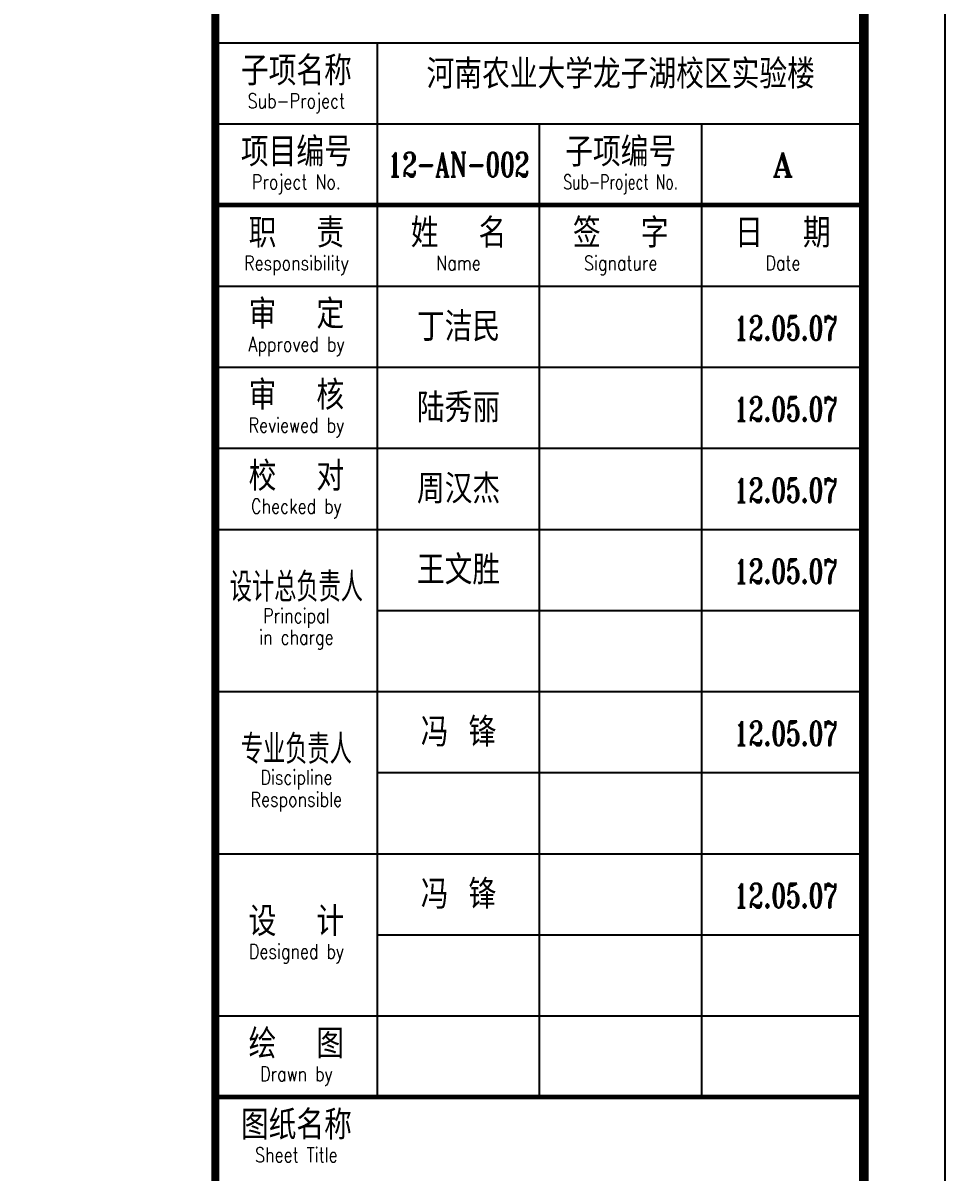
# Model space of a CAD drawing. Extents: x 0 to 125661, y -104936 to 8656.
# Drawn here: x 38276 to 40551, y -8925 to -6091 of the extents above; entities that cross this region are included whole.
import ezdxf
from ezdxf.enums import TextEntityAlignment as Align

# ---------------------------------------------------------------- set-up
doc = ezdxf.new("R2010")
doc.units = 0
doc.header["$LTSCALE"] = 800
doc.header["$MEASUREMENT"] = 0
doc.layers.get('0').update_dxf_attribs({"linetype": 'CONTINUOUS'})
doc.layers.add('图框', color=107, linetype='CONTINUOUS')
doc.styles.add('TKZ1_tjhts.shx', font='tjromant.shx', dxfattribs={"bigfont": 'tjhts.shx'})
doc.styles.add('TKZ2_tjkts.shx', font='tjromant.shx', dxfattribs={"bigfont": 'tjkts.shx'})

# ---------------------------------------------------------------- blocks, each defined once
blk = doc.blocks.new('TJAD_TK_A1')
for p, q in [((1251.38, 643.45), (1331.38, 643.45)), ((1271.38, 513.45), (1271.38, 643.45)), ((1251.38, 633.45), (1331.38, 633.45)), ((1291.38, 513.45), (1291.38, 633.45)), ((1311.38, 513.45), (1311.38, 633.45)), ((1251.38, 613.45), (1331.38, 613.45)), ((1251.38, 603.45), (1331.38, 603.45)), ((1251.38, 593.45), (1331.38, 593.45)), ((1251.38, 583.45), (1331.38, 583.45)), ((1271.38, 573.45), (1331.38, 573.45)), ((1251.38, 563.45), (1331.38, 563.45)), ((1271.38, 553.45), (1331.38, 553.45)), ((1251.38, 543.45), (1331.38, 543.45)), ((1271.38, 533.45), (1331.38, 533.45)), ((1251.38, 523.45), (1331.38, 523.45))]:
    blk.add_line(p, q)
for points, const_width in [([(1251.38, 940.45), (1251.38, 366.45)], 1), ([(1251.38, 623.45), (1331.38, 623.45)], 0.6), ([(1251.38, 513.45), (1331.38, 513.45)], 0.6)]:
    blk.add_lwpolyline(points, dxfattribs=dict(const_width=const_width))
at = {"layer": '图框'}
blk.add_line((1341.38, 356.45), (1341.38, 950.45), dxfattribs=at)
at = {"layer": '图框', "const_width": 1.2}
blk.add_lwpolyline([(1331.38, 940.45), (525.38, 940.45), (525.38, 366.45), (1331.38, 366.45)], close=True, dxfattribs=at)
at = {"style": 'TKZ2_tjkts.shx'}
for s, p in [('子项名称', (1261.38, 640)), ('项目编号', (1261.38, 630)), ('职  责', (1261.38, 620)), ('姓  名', (1281.38, 620)), ('签  字', (1301.38, 620)), ('日  期', (1321.38, 620)), ('审  定', (1261.38, 610)), ('审  核', (1261.38, 600)), ('校  对', (1261.38, 590)), ('设  计', (1261.38, 535.1)), ('绘  图', (1261.38, 520)), ('图纸名称', (1261.38, 510))]:
    blk.add_text(s, height=3.6, dxfattribs=at).set_placement(p, align=Align.MIDDLE_CENTER)
at = {"style": 'TKZ2_tjkts.shx', "width": 0.8}
for s, height, p in [('Sub-Project', 1.8, (1261.38, 636.3)), ('Project No.', 1.8, (1261.38, 626.3)), ('Responsibility', 1.8, (1261.38, 616.3)), ('Name', 1.8, (1281.38, 616.3)), ('Signature', 1.8, (1301.38, 616.3)), ('Date', 1.8, (1321.38, 616.3)), ('Approved by', 1.8, (1261.38, 606.3)), ('Reviewed by', 1.8, (1261.38, 596.3)), ('Checked by', 1.8, (1261.38, 586.3)), ('设计总负责人', 3.6, (1261.38, 576.33)), ('Principal', 1.8, (1261.38, 572.8)), ('in charge', 1.8, (1261.38, 570.15)), ('专业负责人', 3.6, (1261.38, 556.33)), ('Discipline', 1.8, (1261.38, 552.87)), ('Responsible', 1.8, (1261.38, 550.15)), ('Designed by', 1.8, (1261.38, 531.4)), ('Drawn by', 1.8, (1261.38, 516.3)), ('Sheet Title', 1.8, (1261.38, 506.3))]:
    blk.add_text(s, height=height, dxfattribs=at).set_placement(p, align=Align.MIDDLE_CENTER)
at = {"layer": '图框', "style": 'TKZ2_tjkts.shx'}
blk.add_text('子项编号', height=3.6, dxfattribs=at).set_placement((1301.38, 630), align=Align.MIDDLE_CENTER)
at = {"layer": '图框', "style": 'TKZ2_tjkts.shx', "width": 0.7}
blk.add_text('Sub-Project No.', height=1.8, dxfattribs=at).set_placement((1301.38, 626.3), align=Align.MIDDLE_CENTER)

msp = doc.modelspace()

# ---------------------------------------------------------------- block references
at = {"layer": '图框', "xscale": 20, "yscale": 20, "zscale": 20}
msp.add_blockref('TJAD_TK_A1', (13723.2, -19009), dxfattribs=at)

# ---------------------------------------------------------------- texts
at = {"layer": '图框', "color": 3, "style": 'TKZ1_tjhts.shx'}
for s, height, p in [('河南农业大学龙子湖校区实验楼', 72, (39750.8, -6216.8)), ('A', 60, (40150.8, -6440))]:
    msp.add_text(s, height=height, dxfattribs=at).set_placement(p, align=Align.MIDDLE_CENTER)
at = {"layer": '图框', "color": 3, "style": 'TKZ1_tjhts.shx', "width": 0.7}
msp.add_text('12-AN-002', height=60, dxfattribs=at).set_placement((39350.8, -6440), align=Align.MIDDLE_CENTER)
at = {"layer": '图框', "style": 'TKZ1_tjhts.shx'}
for s, p in [('丁洁民', (39350.8, -6840)), ('陆秀丽', (39350.8, -7040)), ('周汉杰', (39350.8, -7240)), ('王文胜', (39350.8, -7440)), ('冯 锋', (39350.8, -7840)), ('冯 锋', (39350.8, -8240))]:
    msp.add_text(s, height=72, dxfattribs=at).set_placement(p, align=Align.MIDDLE_CENTER)
at = {"layer": '图框', "style": 'TKZ1_tjhts.shx', "width": 0.7}
for p in [(40158.6, -6843.4), (40158.6, -7043.4), (40158.6, -7243.4), (40158.6, -7443.4), (40158.6, -7843.4), (40158.6, -8243.4)]:
    msp.add_text('12.05.07', height=60, dxfattribs=at).set_placement(p, align=Align.MIDDLE_CENTER)

doc.saveas('drawing.dxf')
